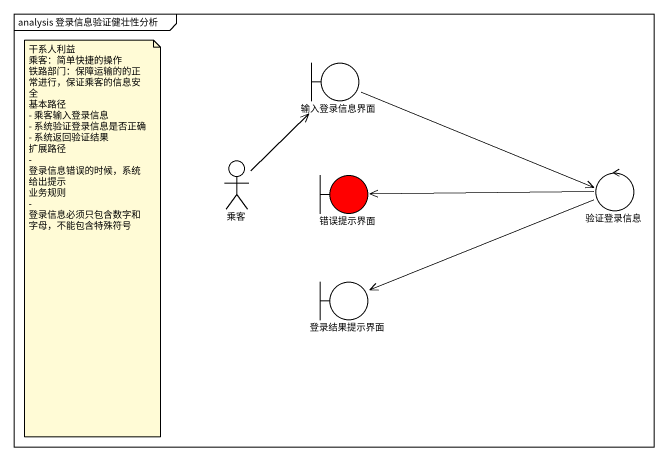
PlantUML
@startuml
mainframe analysis 登录信息验证健壮性分析
boundary 输入登录信息界面
actor 乘客
boundary 错误提示界面 #FF0000
control 验证登录信息
boundary 登录结果提示界面
输入登录信息界面 -right-> 验证登录信息
乘客 -up-> 输入登录信息界面
验证登录信息 -left-> 错误提示界面
验证登录信息 -left-> 登录结果提示界面
note as N1
  干系人利益
  乘客：简单快捷的操作
  铁路部门：保障运输的的正常进行，保证乘客的信息安全
  基本路径
  - 乘客输入登录信息
  - 系统验证登录信息是否正确
  - 系统返回验证结果
  扩展路径
  - 登录信息错误的时候，系统给出提示
  业务规则
  - 登录信息必须只包含数字和字母，不能包含特殊符号
end note
@enduml
